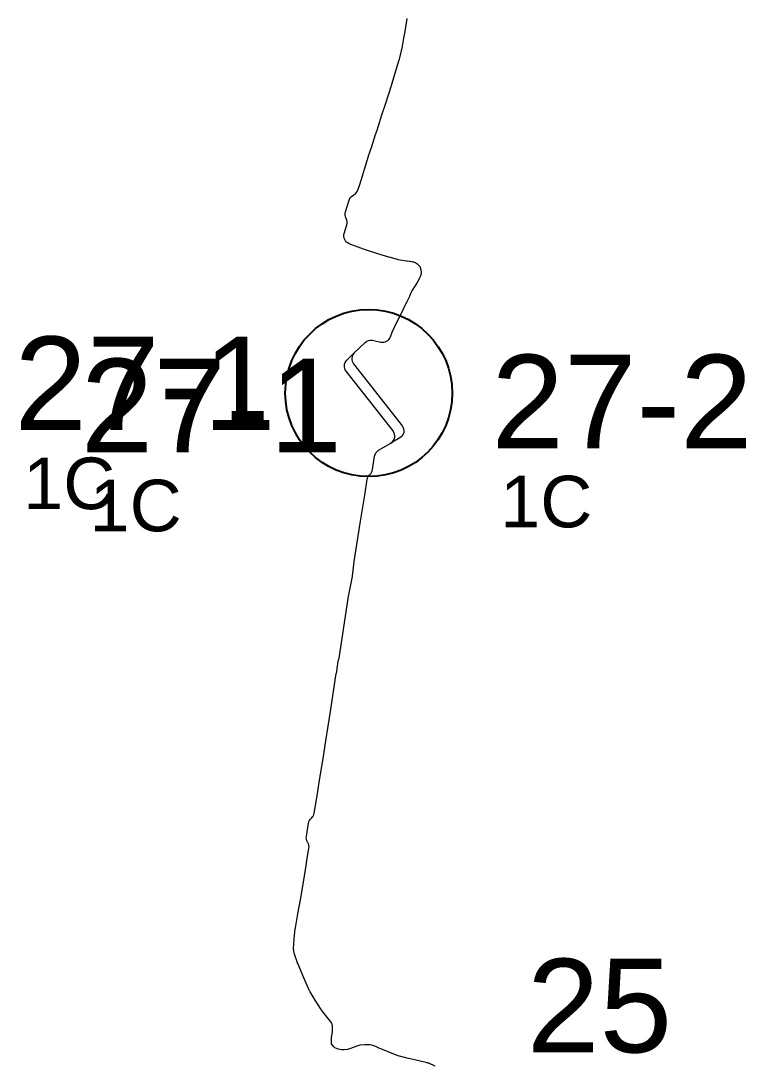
# Model space of a CAD drawing. Header units: metres. Extents: x -4 to 509425, y 7549 to 4732445.
# Drawn here: x 500888 to 502294, y 4720745 to 4722768 of the extents above; entities that cross this region are included whole.
import ezdxf

# ---------------------------------------------------------------- set-up
doc = ezdxf.new("R2010")
doc.units = ezdxf.units.M
doc.header["$LTSCALE"] = 0.01
doc.header["$MEASUREMENT"] = 0
doc.layers.add('--PHD', color=6, linetype='Continuous')
for name, color, linetype, lineweight in [('LEAR TRAMOS AEREOS TEXTO', 2, 'Continuous', 0), ('LEAR TRAMOS SUBTERRANEOS', 1, 'Continuous', 0), ('NUMERO CIRCUITOS', 6, 'Continuous', 0), ('VCRB TRAMOS SUBTERRANEOS', 4, 'Continuous', 0)]:
    doc.layers.add(name, color=color, linetype=linetype, lineweight=lineweight)
doc.styles.add('SOLARIA 2', font='arial.ttf')

msp = doc.modelspace()

# ---------------------------------------------------------------- linework, layer by layer
at = {"layer": '--PHD'}
msp.add_circle((501562.267, 4722047.112), 161.933, dxfattribs=at)
at = {"layer": 'LEAR TRAMOS SUBTERRANEOS'}
for points in [[(501534.217, 4722124.969), (501555.185, 4722145.307, -0.25083096), (501569.705, 4722149.46), (501585.92, 4722145.955, 0.37202693), (501604.28, 4722155.972), (501607.721, 4722165.139, -0.0215265), (501608.26, 4722166.406), (501618.238, 4722187.322, -0.0023012), (501618.302, 4722187.454), (501622.404, 4722195.852, -0.00309013), (501622.492, 4722196.029), (501626.754, 4722204.489, 0.00067737), (501626.773, 4722204.528), (501635.081, 4722221.129, 0.00033186), (501635.091, 4722221.148), (501636.597, 4722224.169, 0.00706051), (501636.793, 4722224.576), (501641.74, 4722235.237, 0.00117945), (501641.772, 4722235.306), (501645.482, 4722243.403, -0.03310079), (501646.489, 4722245.265), (501656.624, 4722261.357, 0.02600938), (501657.437, 4722262.808), (501661.6, 4722271.252, 0.01923759), (501662.101, 4722272.376), (501663.198, 4722275.114, 0.04181445), (501663.981, 4722277.668), (501664.336, 4722279.301), (501664.308, 4722280.233, -0.005607), (501664.301, 4722280.592), (501664.287, 4722282.537, 0.08045381), (501663.431, 4722287.58), (501663.03, 4722288.757, -0.00953608), (501662.844, 4722289.338), (501662.363, 4722290.947), (501659.968, 4722293.825, 0.0584884), (501657.264, 4722296.395), (501655.567, 4722297.666, 0.03256196), (501653.823, 4722298.803), (501652.71, 4722299.43, 0.05629701), (501649.403, 4722300.83), (501648.404, 4722301.125, 0.04039255), (501645.878, 4722301.656), (501641.678, 4722302.189, 0.00918098), (501641.094, 4722302.253), (501636.94, 4722302.626, -0.02031726), (501635.651, 4722302.795), (501619.319, 4722305.613, -0.02469024), (501617.778, 4722305.958), (501601.801, 4722310.374, -0.00717104), (501601.361, 4722310.502), (501581.737, 4722316.537, -0.00379968), (501581.505, 4722316.61), (501551.776, 4722326.263), (501524.289, 4722336.653, -0.3968551), (501514.67, 4722356.375), (501519.856, 4722373.036, 0.20082924), (501518.689, 4722385.336), (501518.283, 4722386.094, -0.20109991), (501517.121, 4722398.409), (501524.239, 4722421.193, -0.20425466), (501532.379, 4722430.744), (501533.148, 4722431.127, 0.20263203), (501541.257, 4722440.583), (501544.783, 4722451.628), (501549.996, 4722468.478, 0.00023911), (501550, 4722468.493), (501553.806, 4722480.836, 0.00007247), (501553.807, 4722480.841), (501561.734, 4722506.578, -0.00540741), (501561.839, 4722506.908), (501567.271, 4722523.279, -0.0000028), (501567.271, 4722523.279), (501575.486, 4722548.033, 0.00254291), (501575.536, 4722548.188), (501578.312, 4722556.847, 0.00005633), (501578.313, 4722556.85), (501587.809, 4722586.493, -0.00164914), (501587.841, 4722586.593), (501594.602, 4722607.229, 0.00011264), (501594.604, 4722607.236), (501607.104, 4722645.447, 0.00577531), (501607.214, 4722645.799), (501621.528, 4722693.238, 0.01717311), (501621.809, 4722694.3), (501627.433, 4722718.943, 0.00928256), (501627.555, 4722719.525), (501630.443, 4722734.77, 0.00609192), (501630.511, 4722735.154), (501632.606, 4722747.906, -0.00155785), (501632.623, 4722748.004), (501636.886, 4722772.977, 0.00678149)], [(501604.873, 4721949.956), (501604.873, 4721949.956, 0.45523221), (501609.398, 4721973.662), (501518.339, 4722089.6, -0.38396403), (501519.782, 4722110.968), (501534.217, 4722124.969)], [(501534.217, 4722124.969, 0.38396403), (501532.774, 4722103.601), (501626.842, 4721983.831, -0.45523221), (501622.317, 4721960.125), (501604.873, 4721949.956)], [(501691.039, 4720742.573), (501678.479, 4720748.196, 0.04771136), (501675.592, 4720749.17), (501656.728, 4720753.59, -0.00154875), (501656.632, 4720753.613), (501636.715, 4720758.411, -0.00115553), (501636.643, 4720758.428), (501619.587, 4720762.62, -0.03812901), (501617.271, 4720763.38), (501579.235, 4720779.168, 0.00467962), (501578.958, 4720779.28), (501570.183, 4720782.731, 0.07999469), (501565.213, 4720783.817), (501557.192, 4720784.262, 0.0394758), (501554.67, 4720784.202), (501544.937, 4720783.202, 0.06565739), (501540.866, 4720782.234), (501524.698, 4720776.062, -0.0591219), (501521.041, 4720775.142), (501514.698, 4720774.322, -0.08191054), (501509.494, 4720774.505), (501502.628, 4720775.885, -0.20201785), (501492.355, 4720782.87), (501490.273, 4720786.084), (501489.973, 4720795.309, -0.04896363), (501490.178, 4720798.428), (501491.959, 4720809.237, 0.04384656), (501492.17, 4720812.029), (501492.086, 4720819.042, 0.16711559), (501488.585, 4720828.84), (501471.029, 4720850.804, -0.02682847), (501470.031, 4720852.2), (501458.361, 4720870.526, -0.00420364), (501458.218, 4720870.754), (501448.398, 4720886.763, -0.03396998), (501447.391, 4720888.686), (501436.231, 4720914.057, -0.00142115), (501436.195, 4720914.141), (501424.421, 4720941.325, -0.02175106), (501423.924, 4720942.624), (501418.318, 4720959.443, -0.03482311), (501417.763, 4720961.599), (501416.813, 4720966.745, -0.05845993), (501416.569, 4720970.466), (501417.494, 4720988.57, -0.01499247), (501417.572, 4720989.526), (501419.805, 4721009.552, -0.01798488), (501419.974, 4721010.691), (501425.004, 4721037.873, -0.00004289), (501425.004, 4721037.876), (501429.987, 4721064.774, 0.00308765), (501430.021, 4721064.969), (501434.548, 4721091.214, 0.0031774), (501434.582, 4721091.414), (501440.997, 4721131.655, 0.0011428), (501441.008, 4721131.727), (501442.471, 4721141.181), (501446.348, 4721165.069, 0.17866543), (501444.226, 4721175.945), (501443.528, 4721177.093, -0.17866543), (501441.406, 4721187.968), (501445.585, 4721213.719, -0.16431691), (501450.373, 4721222.77), (501451.655, 4721223.984, 0.16436173), (501456.444, 4721233.038), (501461.258, 4721262.737), (501463.233, 4721274.746), (501466.914, 4721296.888, -0.00016003), (501466.912, 4721296.878, 0.00126475), (501466.925, 4721296.958, 0.00019682), (501466.927, 4721296.97), (501473.655, 4721338.787, 0.00004322), (501473.656, 4721338.79, 0.00006791), (501473.656, 4721338.794), (501479.126, 4721372.892, -0.00005799), (501479.126, 4721372.889, 0.00065407), (501479.132, 4721372.93, 0.0001579), (501479.134, 4721372.94), (501488.158, 4721430.296, 0.00041336), (501488.162, 4721430.322, 0.00055452), (501488.168, 4721430.358, -0.00005509), (501488.167, 4721430.354), (501499.382, 4721503.37, 0.00048285), (501499.387, 4721503.4), (501502.308, 4721522.667, -0.01914919), (501502.538, 4721523.87), (501504.471, 4721532.236, 0.01873918), (501504.696, 4721533.414), (501522.431, 4721649.099, -0.00874216), (501522.525, 4721649.651), (501530.448, 4721691.508, 0.01652901), (501530.611, 4721692.553), (501533.938, 4721719.924, -0.00904744), (501534.018, 4721720.497), (501546.397, 4721798.615, 0.00001257), (501546.397, 4721798.616), (501554.432, 4721849.338), (501559.27, 4721880.092, -0.15692057), (501563.686, 4721888.843), (501565.1, 4721890.276, 0.15692057), (501569.515, 4721899.026), (501573.585, 4721924.897, -0.22545174), (501581.333, 4721936.234), (501604.873, 4721949.956)]]:
    msp.add_lwpolyline(points, format="xyb", dxfattribs=at)

# ---------------------------------------------------------------- texts
at = {"layer": 'LEAR TRAMOS AEREOS TEXTO', "style": 'SOLARIA 2'}
for s, p in [('27-1', (500874.845, 4721975.389)), ('27-2', (501800.061, 4721940.102)), ('25', (501868.971, 4720769.437))]:
    msp.add_text(s, height=181.2814, dxfattribs=at).set_placement(p)
at = {"layer": 'NUMERO CIRCUITOS', "style": 'SOLARIA 2'}
for p in [(500891.987, 4721822.206), (501020.908, 4721779.268), (501817.203, 4721786.919), (501817.203, 4721786.919)]:
    msp.add_text('1C', height=100, dxfattribs=at).set_placement(p)
at = {"layer": 'VCRB TRAMOS SUBTERRANEOS', "style": 'SOLARIA 2'}
for s, p in [('27-1', (501003.766, 4721932.45)), ('27-2', (501800.061, 4721940.102)), ('25', (501868.971, 4720769.437))]:
    msp.add_text(s, height=181.2814, dxfattribs=at).set_placement(p)

doc.saveas('drawing.dxf')
